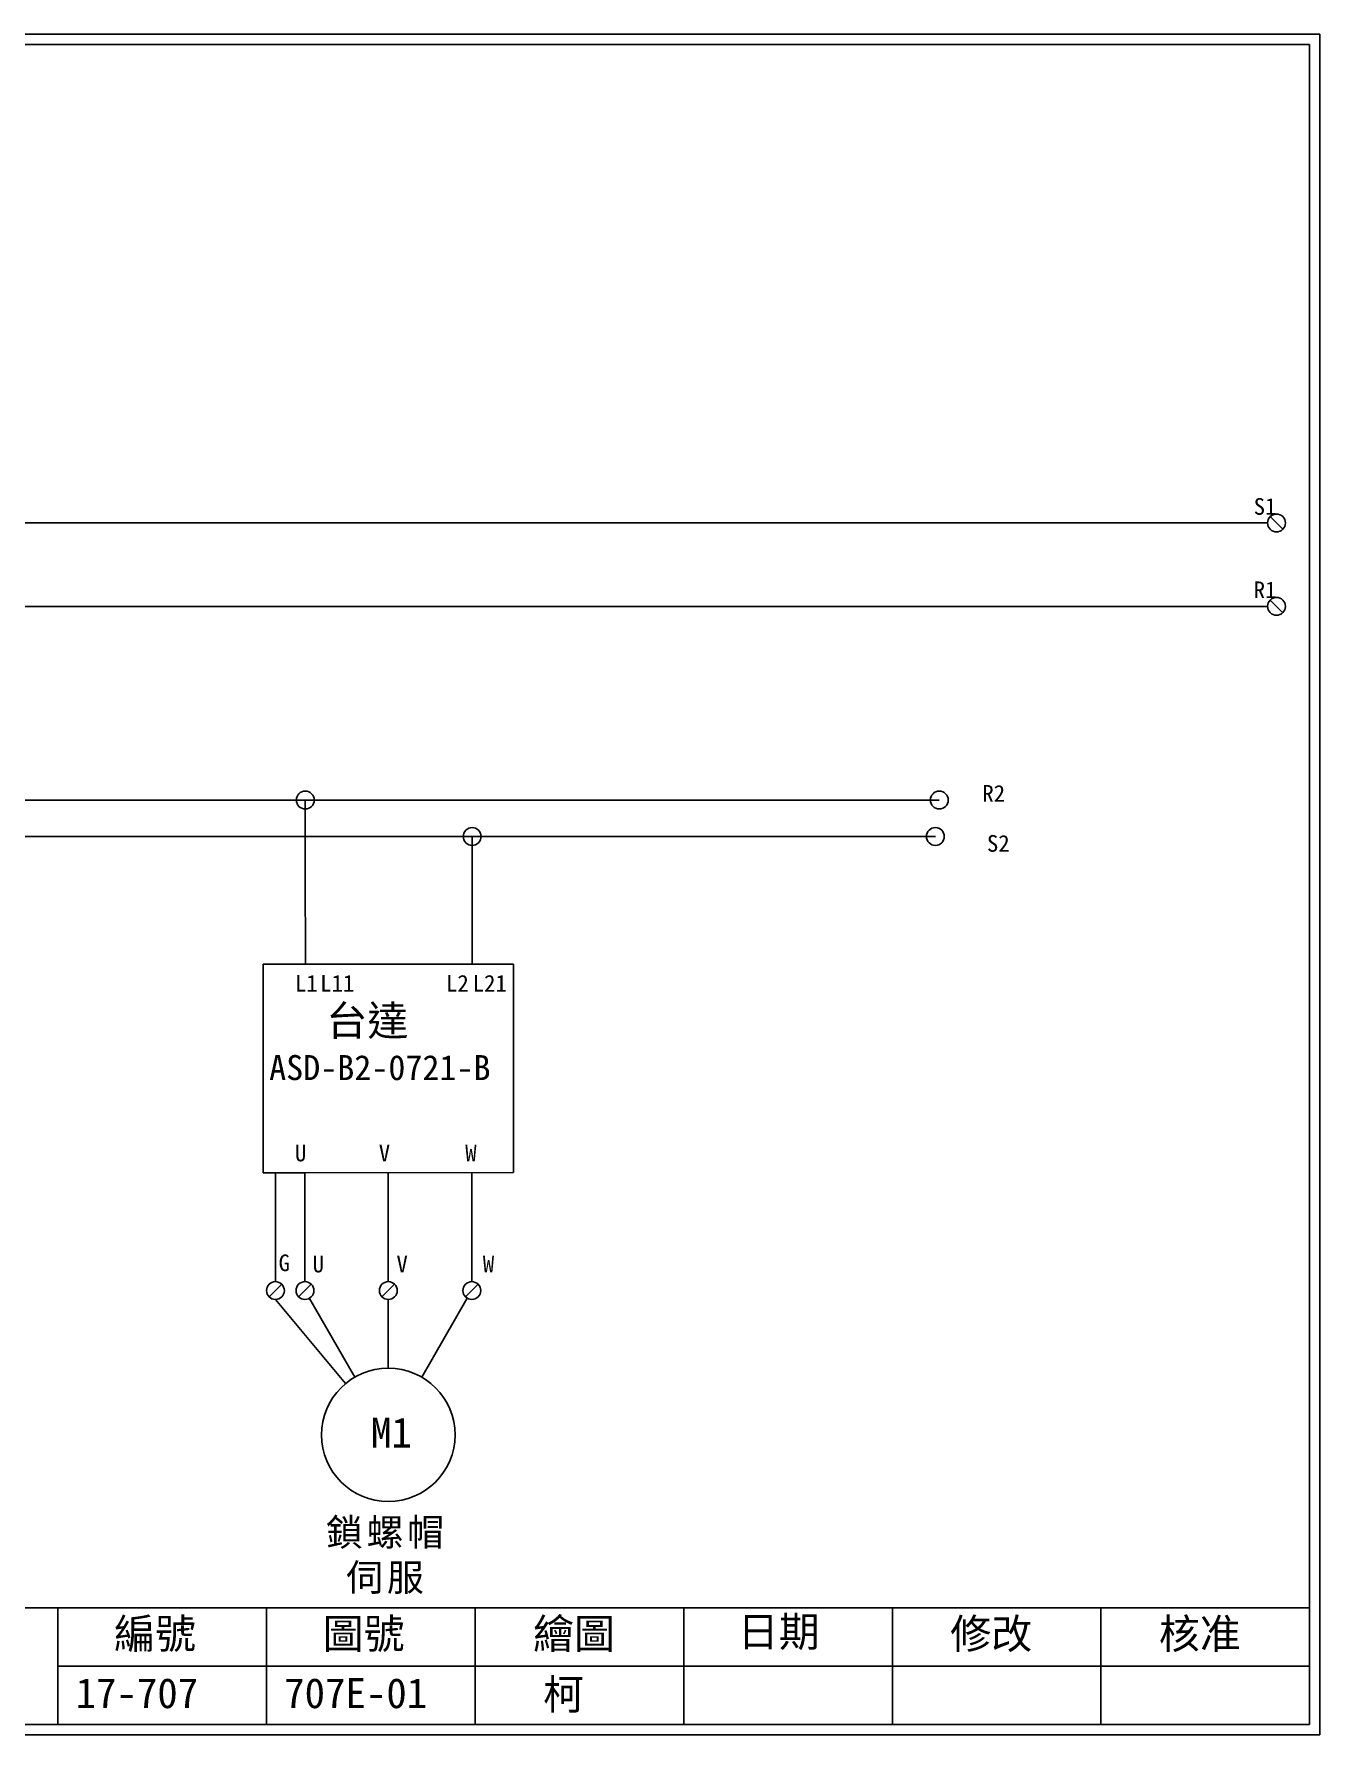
# Model space of a CAD drawing. Extents: x 10 to 297, y 3 to 207.
# Drawn here: x 142.9 to 297, y 3 to 207 of the extents above; entities that cross this region are included whole.
import ezdxf

# ---------------------------------------------------------------- set-up
doc = ezdxf.new("R2010")
doc.units = 0
doc.layers.get('0').update_dxf_attribs({"linetype": 'CONTINUOUS'})
for name, color, linetype in [('7', 7, 'CONTINUOUS'), ('圖框層', 7, 'CONTINUOUS'), ('標尺寸層', 3, 'CONTINUOUS')]:
    doc.layers.add(name, color=color, linetype=linetype)
doc.styles.add('STSL', font='kaiu.ttf')
doc.styles.add('標楷體', font='kaiu.ttf')

msp = doc.modelspace()

# ---------------------------------------------------------------- linework, layer by layer
for p, q in [((290.72, 148.34), (40.04, 148.34)), ((290.72, 138.34), (21.08, 138.34)), ((195.35, 70.43), (195.35, 57.36)), ((172.57, 57.05), (171.05, 55.53)), ((176.11, 57.05), (174.59, 55.53)), ((181.34, 45.92), (175.89, 55.36)), ((186.09, 57.04), (184.58, 55.53)), ((189.34, 45.92), (194.8, 55.37)), ((196.11, 57.05), (194.59, 55.53))]:
    msp.add_line(p, q)
for centre, radius in [((171.81, 56.29), 1.07), ((175.35, 56.29), 1.07), ((185.34, 56.29), 1.07), ((195.35, 56.29), 1.07), ((185.34, 38.99), 8)]:
    msp.add_circle(centre, radius)
at = {"layer": '7'}
for centre in [(291.79, 148.34), (291.79, 138.34), (175.39, 115.11), (251.38, 115.11), (195.39, 110.74), (250.91, 110.74)]:
    msp.add_circle(centre, 1.07, dxfattribs=at)
at = {"layer": '圖框層', "color": 7}
for p, q in [((297, 206.97), (10, 206.97)), ((297, 3), (297, 206.97)), ((295.75, 205.72), (11.25, 205.72)), ((295.75, 4.25), (295.75, 205.72)), ((11.25, 18.25), (295.75, 18.25)), ((145.75, 4.25), (145.75, 18.25)), ((170.75, 4.25), (170.75, 18.25)), ((195.75, 4.25), (195.75, 18.25)), ((220.75, 4.25), (220.75, 18.25)), ((245.75, 4.25), (245.75, 18.25)), ((270.75, 4.25), (270.75, 18.25)), ((145.75, 11.25), (295.75, 11.25)), ((11.25, 4.25), (295.75, 4.25)), ((10, 3), (297, 3))]:
    msp.add_line(p, q, dxfattribs=at)
at = {"layer": '標尺寸層', "color": 7}
for p, q in [((291.03, 149.1), (292.54, 147.58)), ((291.03, 139.1), (292.54, 137.58)), ((71.85, 115.11), (251.38, 115.11)), ((175.39, 115.11), (175.39, 108.84)), ((91.85, 110.74), (250.91, 110.74)), ((195.39, 110.74), (195.39, 108.75)), ((175.39, 108.84), (175.39, 106.77)), ((195.39, 108.75), (195.39, 106.69)), ((175.39, 106.77), (175.4, 95.42)), ((195.39, 106.69), (195.4, 95.34)), ((170.35, 95.42), (195.34, 95.43)), ((170.35, 70.42), (170.35, 95.42)), ((195.34, 95.43), (200.34, 95.43)), ((200.34, 95.43), (200.34, 70.43)), ((175.35, 70.42), (170.35, 70.42)), ((171.81, 57.36), (171.81, 70.42)), ((200.34, 70.43), (175.35, 70.42)), ((175.35, 70.42), (175.35, 57.36)), ((185.34, 57.36), (185.33, 70.43)), ((171.81, 55.22), (180.22, 45.13)), ((185.34, 46.99), (185.34, 55.22))]:
    msp.add_line(p, q, dxfattribs=at)

# ---------------------------------------------------------------- texts
at = {"color": 0, "insert": (185.17, 28.94), "char_height": 3.25, "width": 24.1454, "attachment_point": 2, "style": '標楷體'}
msp.add_mtext('{\\T1.1;鎖螺帽\\P伺服}', dxfattribs=at)
at = {"layer": '圖框層', "color": 4, "style": 'STSL'}
for s, height, p in [('S1', 2, (289.06, 149.32)), ('R1', 2, (289.06, 139.32)), ('R2', 2, (256.54, 114.91)), ('S2', 2, (257.09, 108.91)), ('L1', 2, (174.15, 92.14)), ('L11', 2, (177.18, 92.14)), ('L2', 2, (192.26, 92.14)), ('L21', 2, (195.46, 92.14)), ('台達', 3.6, (177.92, 86.86)), ('ASD-B2-0721-B', 3, (171.06, 81.53)), ('U', 2, (174.15, 71.79)), ('V', 2, (184.2, 71.79)), ('W', 2, (194.56, 71.79)), ('G', 2, (172.19, 58.62)), ('U', 2, (176.27, 58.47)), ('V', 2, (186.32, 58.47)), ('W', 2, (196.67, 58.47)), ('M1', 3.6, (183.26, 37.47)), ('編號', 3.6, (152.47, 13.34)), ('圖號', 3.6, (177.47, 13.34)), ('繪圖', 3.6, (202.69, 13.34)), ('日期', 3.6, (227.22, 13.59)), ('修改', 3.6, (252.69, 13.34)), ('核准', 3.6, (277.69, 13.34)), ('17-707', 3.6, (147.86, 6.22)), ('707E-01', 3.6, (172.86, 6.22)), ('  柯', 3.6, (198.99, 6.06))]:
    msp.add_text(s, height=height, dxfattribs=at).set_placement(p)

doc.saveas('drawing.dxf')
